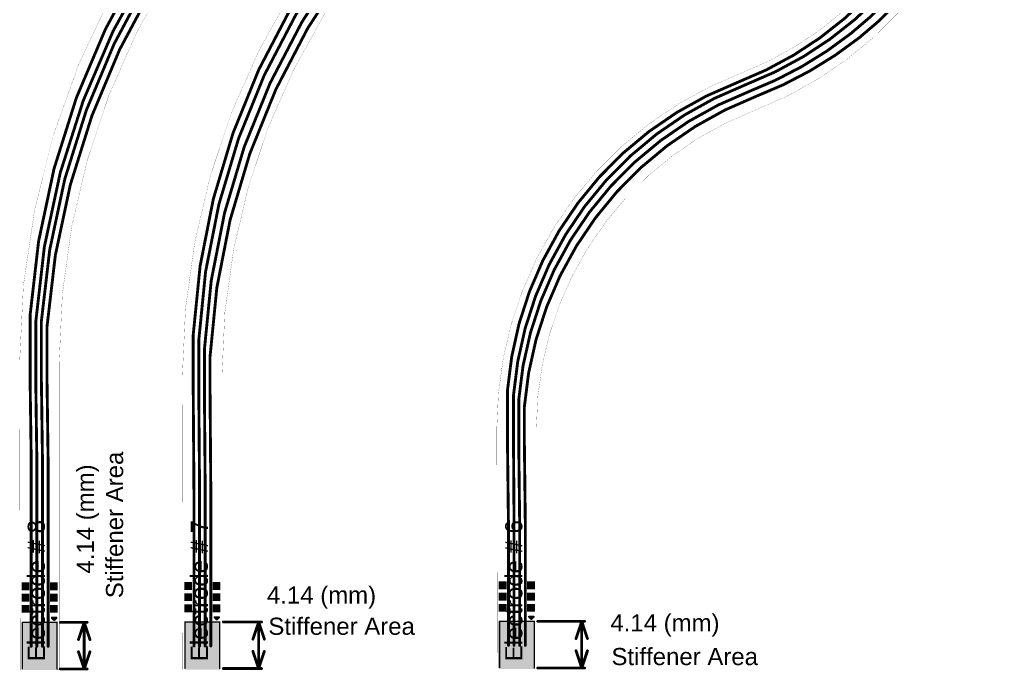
# Model space of a CAD drawing. Header units: millimetres. Extents: x 0 to 19.1, y 0 to 5.1.
# Drawn here: x -0.002 to 3.421, y -0.002 to 2.274 of the extents above; entities that cross this region are included whole.
import ezdxf

# ---------------------------------------------------------------- set-up
doc = ezdxf.new("R2010")
doc.units = ezdxf.units.MM
doc.header["$MEASUREMENT"] = 0
for name, color, linetype in [('BottomLayer', 5, 'Continuous'), ('BottomOverlay', 54, 'Continuous'), ('BottomPaste', 16, 'Continuous'), ('BottomSolder', 6, 'Continuous'), ('Mechanical1', 6, 'Continuous'), ('Mechanical2', 216, 'Continuous'), ('TopOverlay', 2, 'Continuous')]:
    doc.layers.add(name, color=color, linetype=linetype)
doc.styles.add('Arial', font='', dxfattribs={"height": 0.2})
doc.styles.get('Arial').set_extended_font_data('Arial')

# ---------------------------------------------------------------- blocks, each defined once
blk = doc.blocks.new('6_____R______P_____B_4')
at = {"layer": 'BottomLayer'}
for points in [[(-0.0433, -0.0787), (-0.0551, -0.0787), (-0.0551, 0.0787), (-0.0433, 0.0787)], [(-0.0236, -0.0787), (-0.0354, -0.0787), (-0.0354, 0.0787), (-0.0236, 0.0787)], [(-0.0039, -0.0787), (-0.0157, -0.0787), (-0.0157, 0.0787), (-0.0039, 0.0787)], [(0.0157, -0.0787), (0.0039, -0.0787), (0.0039, 0.0787), (0.0157, 0.0787)], [(0.0354, -0.0787), (0.0236, -0.0787), (0.0236, 0.0787), (0.0354, 0.0787)], [(0.0551, -0.0787), (0.0433, -0.0787), (0.0433, 0.0787), (0.0551, 0.0787)]]:
    blk.add_hatch(color=5, dxfattribs=at).paths.add_polyline_path(points)
at = {"layer": 'BottomPaste'}
for points in [[(-0.0433, -0.0787), (-0.0551, -0.0787), (-0.0551, 0.0787), (-0.0433, 0.0787)], [(-0.0236, -0.0787), (-0.0354, -0.0787), (-0.0354, 0.0787), (-0.0236, 0.0787)], [(-0.0039, -0.0787), (-0.0157, -0.0787), (-0.0157, 0.0787), (-0.0039, 0.0787)], [(0.0157, -0.0787), (0.0039, -0.0787), (0.0039, 0.0787), (0.0157, 0.0787)], [(0.0354, -0.0787), (0.0236, -0.0787), (0.0236, 0.0787), (0.0354, 0.0787)], [(0.0551, -0.0787), (0.0433, -0.0787), (0.0433, 0.0787), (0.0551, 0.0787)]]:
    blk.add_hatch(color=16, dxfattribs=at).paths.add_polyline_path(points)
at = {"layer": 'BottomSolder'}
for points in [[(-0.0393, -0.0827), (-0.0591, -0.0827), (-0.0591, 0.0827), (-0.0393, 0.0827)], [(-0.0196, -0.0827), (-0.0394, -0.0827), (-0.0394, 0.0827), (-0.0196, 0.0827)], [(0.0001, -0.0827), (-0.0197, -0.0827), (-0.0197, 0.0827), (0.0001, 0.0827)], [(0.0197, -0.0827), (-0.0001, -0.0827), (-0.0001, 0.0827), (0.0197, 0.0827)], [(0.0394, -0.0827), (0.0196, -0.0827), (0.0196, 0.0827), (0.0394, 0.0827)], [(0.0591, -0.0827), (0.0393, -0.0827), (0.0393, 0.0827), (0.0591, 0.0827)]]:
    blk.add_hatch(color=6, dxfattribs=at).paths.add_polyline_path(points)
at = {"layer": 'BottomOverlay'}
for points, const_width in [([(0.0432, 0.1), (0.0582, 0.1)], 0.00787), ([(0.0432, 0.1), (0.0502, 0.093)], 0.00787), ([(0.0512, 0.093), (0.0582, 0.1)], 0.00787), ([(-0.0608, 0.084), (0.0608, 0.084)], 0.005), ([(-0.0608, -0.078), (-0.0608, 0.084)], 0.005), ([(0.0608, -0.079), (0.0608, 0.084)], 0.005)]:
    blk.add_lwpolyline(points, dxfattribs=dict(at, const_width=const_width))
for points, const_width in [([(0.0412, 0.1, 1), (0.0452, 0.1, 1)], 0.00394), ([(0.0412, 0.1, 1), (0.0452, 0.1, 1)], 0.00394), ([(0.0562, 0.1, 1), (0.0602, 0.1, 1)], 0.00394), ([(0.0562, 0.1, 1), (0.0602, 0.1, 1)], 0.00394), ([(-0.062, 0.084, 1), (-0.0595, 0.084, 1)], 0.0025), ([(-0.062, 0.084, 1), (-0.0595, 0.084, 1)], 0.0025), ([(0.0482, 0.093, 1), (0.0522, 0.093, 1)], 0.00394), ([(0.0492, 0.093, 1), (0.0532, 0.093, 1)], 0.00394), ([(0.0595, 0.084, 1), (0.062, 0.084, 1)], 0.0025), ([(0.0595, 0.084, 1), (0.062, 0.084, 1)], 0.0025), ([(-0.062, -0.078, 1), (-0.0595, -0.078, 1)], 0.0025), ([(0.0595, -0.079, 1), (0.062, -0.079, 1)], 0.0025)]:
    blk.add_lwpolyline(points, format="xyb", close=True, dxfattribs=dict(at, const_width=const_width))
blk = doc.blocks.new('6_____R______P_____B_6')
at = {"layer": 'BottomLayer'}
for points in [[(-0.0433, -0.0787), (-0.0551, -0.0787), (-0.0551, 0.0787), (-0.0433, 0.0787)], [(-0.0236, -0.0787), (-0.0354, -0.0787), (-0.0354, 0.0787), (-0.0236, 0.0787)], [(-0.0039, -0.0787), (-0.0157, -0.0787), (-0.0157, 0.0787), (-0.0039, 0.0787)], [(0.0157, -0.0787), (0.0039, -0.0787), (0.0039, 0.0787), (0.0157, 0.0787)], [(0.0354, -0.0787), (0.0236, -0.0787), (0.0236, 0.0787), (0.0354, 0.0787)], [(0.0551, -0.0787), (0.0433, -0.0787), (0.0433, 0.0787), (0.0551, 0.0787)]]:
    blk.add_hatch(color=5, dxfattribs=at).paths.add_polyline_path(points)
at = {"layer": 'BottomPaste'}
for points in [[(-0.0433, -0.0787), (-0.0551, -0.0787), (-0.0551, 0.0787), (-0.0433, 0.0787)], [(-0.0236, -0.0787), (-0.0354, -0.0787), (-0.0354, 0.0787), (-0.0236, 0.0787)], [(-0.0039, -0.0787), (-0.0157, -0.0787), (-0.0157, 0.0787), (-0.0039, 0.0787)], [(0.0157, -0.0787), (0.0039, -0.0787), (0.0039, 0.0787), (0.0157, 0.0787)], [(0.0354, -0.0787), (0.0236, -0.0787), (0.0236, 0.0787), (0.0354, 0.0787)], [(0.0551, -0.0787), (0.0433, -0.0787), (0.0433, 0.0787), (0.0551, 0.0787)]]:
    blk.add_hatch(color=16, dxfattribs=at).paths.add_polyline_path(points)
at = {"layer": 'BottomSolder'}
for points in [[(-0.0393, -0.0827), (-0.0591, -0.0827), (-0.0591, 0.0827), (-0.0393, 0.0827)], [(-0.0196, -0.0827), (-0.0394, -0.0827), (-0.0394, 0.0827), (-0.0196, 0.0827)], [(0.0001, -0.0827), (-0.0197, -0.0827), (-0.0197, 0.0827), (0.0001, 0.0827)], [(0.0197, -0.0827), (-0.0001, -0.0827), (-0.0001, 0.0827), (0.0197, 0.0827)], [(0.0394, -0.0827), (0.0196, -0.0827), (0.0196, 0.0827), (0.0394, 0.0827)], [(0.0591, -0.0827), (0.0393, -0.0827), (0.0393, 0.0827), (0.0591, 0.0827)]]:
    blk.add_hatch(color=6, dxfattribs=at).paths.add_polyline_path(points)
at = {"layer": 'BottomOverlay'}
for points, const_width in [([(0.0432, 0.1), (0.0582, 0.1)], 0.00787), ([(0.0432, 0.1), (0.0502, 0.093)], 0.00787), ([(0.0512, 0.093), (0.0582, 0.1)], 0.00787), ([(-0.0608, 0.084), (0.0608, 0.084)], 0.005), ([(-0.0608, -0.078), (-0.0608, 0.084)], 0.005), ([(0.0608, -0.079), (0.0608, 0.084)], 0.005)]:
    blk.add_lwpolyline(points, dxfattribs=dict(at, const_width=const_width))
for points, const_width in [([(0.0412, 0.1, 1), (0.0452, 0.1, 1)], 0.00394), ([(0.0412, 0.1, 1), (0.0452, 0.1, 1)], 0.00394), ([(0.0562, 0.1, 1), (0.0602, 0.1, 1)], 0.00394), ([(0.0562, 0.1, 1), (0.0602, 0.1, 1)], 0.00394), ([(-0.062, 0.084, 1), (-0.0595, 0.084, 1)], 0.0025), ([(-0.062, 0.084, 1), (-0.0595, 0.084, 1)], 0.0025), ([(0.0482, 0.093, 1), (0.0522, 0.093, 1)], 0.00394), ([(0.0492, 0.093, 1), (0.0532, 0.093, 1)], 0.00394), ([(0.0595, 0.084, 1), (0.062, 0.084, 1)], 0.0025), ([(0.0595, 0.084, 1), (0.062, 0.084, 1)], 0.0025), ([(-0.062, -0.078, 1), (-0.0595, -0.078, 1)], 0.0025), ([(0.0595, -0.079, 1), (0.062, -0.079, 1)], 0.0025)]:
    blk.add_lwpolyline(points, format="xyb", close=True, dxfattribs=dict(at, const_width=const_width))
blk = doc.blocks.new('6_____R______P_____B_9')
at = {"layer": 'BottomLayer'}
for points in [[(-0.0433, -0.0787), (-0.0551, -0.0787), (-0.0551, 0.0787), (-0.0433, 0.0787)], [(-0.0236, -0.0787), (-0.0354, -0.0787), (-0.0354, 0.0787), (-0.0236, 0.0787)], [(-0.0039, -0.0787), (-0.0157, -0.0787), (-0.0157, 0.0787), (-0.0039, 0.0787)], [(0.0157, -0.0787), (0.0039, -0.0787), (0.0039, 0.0787), (0.0157, 0.0787)], [(0.0354, -0.0787), (0.0236, -0.0787), (0.0236, 0.0787), (0.0354, 0.0787)], [(0.0551, -0.0787), (0.0433, -0.0787), (0.0433, 0.0787), (0.0551, 0.0787)]]:
    blk.add_hatch(color=5, dxfattribs=at).paths.add_polyline_path(points)
at = {"layer": 'BottomPaste'}
for points in [[(-0.0433, -0.0787), (-0.0551, -0.0787), (-0.0551, 0.0787), (-0.0433, 0.0787)], [(-0.0236, -0.0787), (-0.0354, -0.0787), (-0.0354, 0.0787), (-0.0236, 0.0787)], [(-0.0039, -0.0787), (-0.0157, -0.0787), (-0.0157, 0.0787), (-0.0039, 0.0787)], [(0.0157, -0.0787), (0.0039, -0.0787), (0.0039, 0.0787), (0.0157, 0.0787)], [(0.0354, -0.0787), (0.0236, -0.0787), (0.0236, 0.0787), (0.0354, 0.0787)], [(0.0551, -0.0787), (0.0433, -0.0787), (0.0433, 0.0787), (0.0551, 0.0787)]]:
    blk.add_hatch(color=16, dxfattribs=at).paths.add_polyline_path(points)
at = {"layer": 'BottomSolder'}
for points in [[(-0.0393, -0.0827), (-0.0591, -0.0827), (-0.0591, 0.0827), (-0.0393, 0.0827)], [(-0.0196, -0.0827), (-0.0394, -0.0827), (-0.0394, 0.0827), (-0.0196, 0.0827)], [(0.0001, -0.0827), (-0.0197, -0.0827), (-0.0197, 0.0827), (0.0001, 0.0827)], [(0.0197, -0.0827), (-0.0001, -0.0827), (-0.0001, 0.0827), (0.0197, 0.0827)], [(0.0394, -0.0827), (0.0196, -0.0827), (0.0196, 0.0827), (0.0394, 0.0827)], [(0.0591, -0.0827), (0.0393, -0.0827), (0.0393, 0.0827), (0.0591, 0.0827)]]:
    blk.add_hatch(color=6, dxfattribs=at).paths.add_polyline_path(points)
at = {"layer": 'BottomOverlay'}
for points, const_width in [([(0.0432, 0.1), (0.0582, 0.1)], 0.00787), ([(0.0432, 0.1), (0.0502, 0.093)], 0.00787), ([(0.0512, 0.093), (0.0582, 0.1)], 0.00787), ([(-0.0608, 0.084), (0.0608, 0.084)], 0.005), ([(-0.0608, -0.078), (-0.0608, 0.084)], 0.005), ([(0.0608, -0.079), (0.0608, 0.084)], 0.005)]:
    blk.add_lwpolyline(points, dxfattribs=dict(at, const_width=const_width))
for points, const_width in [([(0.0412, 0.1, 1), (0.0452, 0.1, 1)], 0.00394), ([(0.0412, 0.1, 1), (0.0452, 0.1, 1)], 0.00394), ([(0.0562, 0.1, 1), (0.0602, 0.1, 1)], 0.00394), ([(0.0562, 0.1, 1), (0.0602, 0.1, 1)], 0.00394), ([(-0.062, 0.084, 1), (-0.0595, 0.084, 1)], 0.0025), ([(-0.062, 0.084, 1), (-0.0595, 0.084, 1)], 0.0025), ([(0.0482, 0.093, 1), (0.0522, 0.093, 1)], 0.00394), ([(0.0492, 0.093, 1), (0.0532, 0.093, 1)], 0.00394), ([(0.0595, 0.084, 1), (0.062, 0.084, 1)], 0.0025), ([(0.0595, 0.084, 1), (0.062, 0.084, 1)], 0.0025), ([(-0.062, -0.078, 1), (-0.0595, -0.078, 1)], 0.0025), ([(0.0595, -0.079, 1), (0.062, -0.079, 1)], 0.0025)]:
    blk.add_lwpolyline(points, format="xyb", close=True, dxfattribs=dict(at, const_width=const_width))

msp = doc.modelspace()

# ---------------------------------------------------------------- hatches: boundary and pattern name
at = {"layer": 'BottomLayer'}
for points in [[(0.0089, 0.2826), (0.0089, 0.3023), (0.0285, 0.3023), (0.0285, 0.2826)], [(0.1275, 0.3023), (0.1275, 0.2826), (0.1079, 0.2826), (0.1079, 0.3023)], [(0.5778, 0.2842), (0.5778, 0.3038), (0.5975, 0.3038), (0.5975, 0.2842)], [(0.6965, 0.3038), (0.6965, 0.2842), (0.6768, 0.2842), (0.6768, 0.3038)], [(1.6777, 0.2862), (1.6777, 0.3058), (1.6974, 0.3058), (1.6974, 0.2862)], [(1.7964, 0.3058), (1.7964, 0.2862), (1.7767, 0.2862), (1.7767, 0.3058)], [(0.0285, 0.263), (0.0285, 0.2433), (0.0089, 0.2433), (0.0089, 0.263)], [(0.1275, 0.263), (0.1275, 0.2433), (0.1079, 0.2433), (0.1079, 0.263)], [(0.5975, 0.2645), (0.5975, 0.2448), (0.5778, 0.2448), (0.5778, 0.2645)], [(0.6965, 0.2645), (0.6965, 0.2448), (0.6768, 0.2448), (0.6768, 0.2645)], [(1.6974, 0.2665), (1.6974, 0.2468), (1.6777, 0.2468), (1.6777, 0.2665)], [(1.7964, 0.2665), (1.7964, 0.2468), (1.7767, 0.2468), (1.7767, 0.2665)], [(0.0285, 0.2236), (0.0285, 0.2039), (0.0089, 0.2039), (0.0089, 0.2236)], [(0.1275, 0.2236), (0.1275, 0.2039), (0.1079, 0.2039), (0.1079, 0.2236)], [(0.5975, 0.2251), (0.5975, 0.2054), (0.5778, 0.2054), (0.5778, 0.2251)], [(0.6965, 0.2251), (0.6965, 0.2054), (0.6768, 0.2054), (0.6768, 0.2251)], [(1.6974, 0.2271), (1.6974, 0.2074), (1.6777, 0.2074), (1.6777, 0.2271)], [(1.7964, 0.2271), (1.7964, 0.2074), (1.7767, 0.2074), (1.7767, 0.2271)]]:
    msp.add_hatch(color=5, dxfattribs=at).paths.add_polyline_path(points)
at = {"layer": 'BottomPaste'}
for points in [[(0.0089, 0.2826), (0.0089, 0.3023), (0.0285, 0.3023), (0.0285, 0.2826)], [(0.1275, 0.3023), (0.1275, 0.2826), (0.1079, 0.2826), (0.1079, 0.3023)], [(0.5778, 0.2842), (0.5778, 0.3038), (0.5975, 0.3038), (0.5975, 0.2842)], [(0.6965, 0.3038), (0.6965, 0.2842), (0.6768, 0.2842), (0.6768, 0.3038)], [(1.6777, 0.2862), (1.6777, 0.3058), (1.6974, 0.3058), (1.6974, 0.2862)], [(1.7964, 0.3058), (1.7964, 0.2862), (1.7767, 0.2862), (1.7767, 0.3058)], [(0.0285, 0.263), (0.0285, 0.2433), (0.0089, 0.2433), (0.0089, 0.263)], [(0.1275, 0.263), (0.1275, 0.2433), (0.1079, 0.2433), (0.1079, 0.263)], [(0.5975, 0.2645), (0.5975, 0.2448), (0.5778, 0.2448), (0.5778, 0.2645)], [(0.6965, 0.2645), (0.6965, 0.2448), (0.6768, 0.2448), (0.6768, 0.2645)], [(1.6974, 0.2665), (1.6974, 0.2468), (1.6777, 0.2468), (1.6777, 0.2665)], [(1.7964, 0.2665), (1.7964, 0.2468), (1.7767, 0.2468), (1.7767, 0.2665)], [(0.0285, 0.2236), (0.0285, 0.2039), (0.0089, 0.2039), (0.0089, 0.2236)], [(0.1275, 0.2236), (0.1275, 0.2039), (0.1079, 0.2039), (0.1079, 0.2236)], [(0.5975, 0.2251), (0.5975, 0.2054), (0.5778, 0.2054), (0.5778, 0.2251)], [(0.6965, 0.2251), (0.6965, 0.2054), (0.6768, 0.2054), (0.6768, 0.2251)], [(1.6974, 0.2271), (1.6974, 0.2074), (1.6777, 0.2074), (1.6777, 0.2271)], [(1.7964, 0.2271), (1.7964, 0.2074), (1.7767, 0.2074), (1.7767, 0.2271)]]:
    msp.add_hatch(color=16, dxfattribs=at).paths.add_polyline_path(points)
at = {"layer": 'BottomSolder'}
for points in [[(1.6737, 0.2822), (1.6737, 0.3098), (1.7014, 0.3098), (1.7014, 0.2822)], [(1.8004, 0.3098), (1.8004, 0.2822), (1.7727, 0.2822), (1.7727, 0.3098)], [(0.0049, 0.2786), (0.0049, 0.3063), (0.0325, 0.3063), (0.0325, 0.2786)], [(0.1315, 0.3063), (0.1315, 0.2786), (0.1039, 0.2786), (0.1039, 0.3063)], [(0.5738, 0.2802), (0.5738, 0.3078), (0.6015, 0.3078), (0.6015, 0.2802)], [(0.7005, 0.3078), (0.7005, 0.2802), (0.6728, 0.2802), (0.6728, 0.3078)], [(0.0325, 0.267), (0.0325, 0.2393), (0.0049, 0.2393), (0.0049, 0.267)], [(0.1315, 0.267), (0.1315, 0.2393), (0.1039, 0.2393), (0.1039, 0.267)], [(0.6015, 0.2685), (0.6015, 0.2408), (0.5738, 0.2408), (0.5738, 0.2685)], [(0.7005, 0.2685), (0.7005, 0.2408), (0.6728, 0.2408), (0.6728, 0.2685)], [(1.7014, 0.2705), (1.7014, 0.2428), (1.6737, 0.2428), (1.6737, 0.2705)], [(1.8004, 0.2705), (1.8004, 0.2428), (1.7727, 0.2428), (1.7727, 0.2705)], [(0.0325, 0.2276), (0.0325, 0.1999), (0.0049, 0.1999), (0.0049, 0.2276)], [(0.1315, 0.2276), (0.1315, 0.1999), (0.1039, 0.1999), (0.1039, 0.2276)], [(0.6015, 0.2291), (0.6015, 0.2014), (0.5738, 0.2014), (0.5738, 0.2291)], [(0.7005, 0.2291), (0.7005, 0.2014), (0.6728, 0.2014), (0.6728, 0.2291)], [(1.7014, 0.2311), (1.7014, 0.2034), (1.6737, 0.2034), (1.6737, 0.2311)], [(1.8004, 0.2311), (1.8004, 0.2034), (1.7727, 0.2034), (1.7727, 0.2311)]]:
    msp.add_hatch(color=6, dxfattribs=at).paths.add_polyline_path(points)

# ---------------------------------------------------------------- linework, layer by layer
at = {"layer": 'BottomLayer', "const_width": 0.01}
for points in [[(0.0347, 1.2406, -0.373742), (2.554, 3.777)], [(0.0544, 1.2164, -0.354424), (2.3837, 3.7339)], [(0.0741, 1.2197, -0.364729), (2.4953, 3.7186)], [(0.0938, 1.2001, -0.365899), (2.5171, 3.695)], [(0.6053, 1.1728, -0.401549), (3.1366, 3.5571)], [(0.6247, 1.154, -0.401556), (3.1543, 3.5368)], [(0.6444, 1.1215, -0.401733), (3.1871, 3.518)], [(0.6641, 1.0964, -0.401882), (3.2119, 3.499)], [(3.1025, 2.5223, -0.151744), (2.5084, 2.0544)], [(3.1428, 2.5233, -0.151676), (2.5377, 2.0467)], [(3.1576, 2.4954, -0.075345), (2.9033, 2.224)], [(3.1714, 2.4636, -0.075359), (2.9347, 2.2109)], [(2.9033, 2.224, -0.075486), (2.5492, 2.0227)], [(2.9347, 2.2109, -0.075518), (2.5741, 2.0059)], [(1.7044, 0.9789, -0.289237), (2.5084, 2.0544)], [(1.7253, 0.9605, -0.289105), (2.5377, 2.0467)], [(1.7438, 0.9456, -0.289165), (2.5492, 2.0227)], [(1.7635, 0.9215, -0.289215), (2.5741, 2.0059)], [(0.0938, 1.1995, -0.015801), (0.0938, 1.2001)], [(0.6053, 1.1722, -0.012983), (0.6053, 1.1728)], [(0.6247, 1.1536, -0.010009), (0.6247, 1.154)], [(0.6444, 1.1211, -0.009706), (0.6444, 1.1215)], [(0.6641, 1.096, -0.01073), (0.6641, 1.0964)]]:
    msp.add_lwpolyline(points, format="xyb", dxfattribs=at)
at = {"layer": 'BottomLayer', "const_width": 0.005}
for points in [[(2.9008, 2.224, 1), (2.9058, 2.224, 1)], [(2.9008, 2.224, 1), (2.9058, 2.224, 1)], [(2.9322, 2.2109, 1), (2.9372, 2.2109, 1)], [(2.9322, 2.2109, 1), (2.9372, 2.2109, 1)], [(2.5059, 2.0544, 1), (2.5109, 2.0544, 1)], [(2.5059, 2.0544, 1), (2.5109, 2.0544, 1)], [(2.5059, 2.0544, 1), (2.5109, 2.0544, 1)], [(2.5059, 2.0544, 1), (2.5109, 2.0544, 1)], [(2.5352, 2.0467, 1), (2.5402, 2.0467, 1)], [(2.5352, 2.0467, 1), (2.5402, 2.0467, 1)], [(2.5467, 2.0227, 1), (2.5517, 2.0227, 1)], [(2.5467, 2.0227, 1), (2.5517, 2.0227, 1)], [(2.5716, 2.0059, 1), (2.5766, 2.0059, 1)], [(2.5716, 2.0059, 1), (2.5766, 2.0059, 1)], [(0.0322, 1.2406, 1), (0.0372, 1.2406, 1)], [(0.0322, 1.2406, 1), (0.0372, 1.2406, 1)], [(0.0519, 1.2164, 1), (0.0569, 1.2164, 1)], [(0.0519, 1.2164, 1), (0.0569, 1.2164, 1)], [(0.0716, 1.2197, 1), (0.0766, 1.2197, 1)], [(0.0716, 1.2197, 1), (0.0766, 1.2197, 1)], [(0.0716, 1.2193, 1), (0.0766, 1.2193, 1)], [(0.0716, 1.2193, 1), (0.0766, 1.2193, 1)], [(0.0913, 1.2001, 1), (0.0963, 1.2001, 1)], [(0.0913, 1.2001, 1), (0.0963, 1.2001, 1)], [(0.0913, 1.1995, 1), (0.0963, 1.1995, 1)], [(0.0913, 1.1995, 1), (0.0963, 1.1995, 1)], [(0.0913, 1.1994, 1), (0.0963, 1.1994, 1)], [(0.0913, 1.1994, 1), (0.0963, 1.1994, 1)], [(0.6028, 1.1728, 1), (0.6078, 1.1728, 1)], [(0.6028, 1.1728, 1), (0.6078, 1.1728, 1)], [(0.6028, 1.1722, 1), (0.6078, 1.1722, 1)], [(0.6028, 1.1722, 1), (0.6078, 1.1722, 1)], [(0.6028, 1.1722, 1), (0.6078, 1.1722, 1)], [(0.6028, 1.1722, 1), (0.6078, 1.1722, 1)], [(0.6222, 1.154, 1), (0.6272, 1.154, 1)], [(0.6222, 1.154, 1), (0.6272, 1.154, 1)], [(0.6222, 1.154, 1), (0.6272, 1.154, 1)], [(0.6222, 1.154, 1), (0.6272, 1.154, 1)], [(0.6222, 1.1536, 1), (0.6272, 1.1536, 1)], [(0.6222, 1.1536, 1), (0.6272, 1.1536, 1)], [(0.6419, 1.1215, 1), (0.6469, 1.1215, 1)], [(0.6419, 1.1215, 1), (0.6469, 1.1215, 1)], [(0.6419, 1.1215, 1), (0.6469, 1.1215, 1)], [(0.6419, 1.1215, 1), (0.6469, 1.1215, 1)], [(0.6419, 1.1211, 1), (0.6469, 1.1211, 1)], [(0.6419, 1.1211, 1), (0.6469, 1.1211, 1)], [(0.6616, 1.0964, 1), (0.6666, 1.0964, 1)], [(0.6616, 1.0964, 1), (0.6666, 1.0964, 1)], [(0.6616, 1.096, 1), (0.6666, 1.096, 1)], [(0.6616, 1.096, 1), (0.6666, 1.096, 1)], [(0.0322, 1.013, 1), (0.0372, 1.013, 1)], [(0.0322, 1.013, 1), (0.0372, 1.013, 1)], [(0.0519, 1.015, 1), (0.0569, 1.015, 1)], [(0.0519, 1.015, 1), (0.0569, 1.015, 1)], [(0.0716, 1.015, 1), (0.0766, 1.015, 1)], [(0.0716, 1.015, 1), (0.0766, 1.015, 1)], [(0.0913, 1.015, 1), (0.0963, 1.015, 1)], [(0.0913, 1.015, 1), (0.0963, 1.015, 1)], [(0.6028, 0.9672, 1), (0.6078, 0.9672, 1)], [(0.6028, 0.9672, 1), (0.6078, 0.9672, 1)], [(0.6222, 0.967, 1), (0.6272, 0.967, 1)], [(0.6222, 0.967, 1), (0.6272, 0.967, 1)], [(0.6419, 0.967, 1), (0.6469, 0.967, 1)], [(0.6419, 0.967, 1), (0.6469, 0.967, 1)], [(0.6616, 0.967, 1), (0.6666, 0.967, 1)], [(0.6616, 0.967, 1), (0.6666, 0.967, 1)], [(1.7019, 0.9789, 1), (1.7069, 0.9789, 1)], [(1.7019, 0.9789, 1), (1.7069, 0.9789, 1)], [(1.7228, 0.9605, 1), (1.7278, 0.9605, 1)], [(1.7229, 0.96, 1), (1.7279, 0.96, 1)], [(1.7413, 0.9456, 1), (1.7463, 0.9456, 1)], [(1.7413, 0.9456, 1), (1.7463, 0.9456, 1)], [(1.761, 0.9215, 1), (1.766, 0.9215, 1)], [(1.761, 0.9215, 1), (1.766, 0.9215, 1)], [(1.7019, 0.785, 1), (1.7069, 0.785, 1)], [(1.7019, 0.785, 1), (1.7069, 0.785, 1)], [(1.7229, 0.785, 1), (1.7279, 0.785, 1)], [(1.7229, 0.785, 1), (1.7279, 0.785, 1)], [(1.7413, 0.785, 1), (1.7463, 0.785, 1)], [(1.7413, 0.785, 1), (1.7463, 0.785, 1)], [(1.761, 0.785, 1), (1.766, 0.785, 1)], [(1.761, 0.785, 1), (1.766, 0.785, 1)], [(0.0362, 0.726, 1), (0.0412, 0.726, 1)], [(0.0362, 0.726, 1), (0.0412, 0.726, 1)], [(0.0559, 0.726, 1), (0.0609, 0.726, 1)], [(0.0559, 0.726, 1), (0.0609, 0.726, 1)], [(0.0756, 0.726, 1), (0.0806, 0.726, 1)], [(0.0756, 0.726, 1), (0.0806, 0.726, 1)], [(0.0953, 0.726, 1), (0.1003, 0.726, 1)], [(0.0953, 0.726, 1), (0.1003, 0.726, 1)], [(0.6052, 0.628, 1), (0.6102, 0.628, 1)], [(0.6052, 0.628, 1), (0.6102, 0.628, 1)], [(0.6249, 0.628, 1), (0.6299, 0.628, 1)], [(0.6249, 0.628, 1), (0.6299, 0.628, 1)], [(0.6446, 0.628, 1), (0.6496, 0.628, 1)], [(0.6446, 0.628, 1), (0.6496, 0.628, 1)], [(0.6642, 0.628, 1), (0.6692, 0.628, 1)], [(0.6642, 0.628, 1), (0.6692, 0.628, 1)], [(1.7051, 0.519, 1), (1.7101, 0.519, 1)], [(1.7051, 0.519, 1), (1.7101, 0.519, 1)], [(1.7248, 0.519, 1), (1.7298, 0.519, 1)], [(1.7248, 0.519, 1), (1.7298, 0.519, 1)], [(1.7444, 0.519, 1), (1.7494, 0.519, 1)], [(1.7444, 0.519, 1), (1.7494, 0.519, 1)], [(1.7641, 0.519, 1), (1.7691, 0.519, 1)], [(1.7641, 0.519, 1), (1.7691, 0.519, 1)], [(0.0362, 0.0825, 1), (0.0412, 0.0825, 1)], [(0.0559, 0.0825, 1), (0.0609, 0.0825, 1)], [(0.0756, 0.0825, 1), (0.0806, 0.0825, 1)], [(0.0953, 0.0825, 1), (0.1003, 0.0825, 1)], [(0.6052, 0.084, 1), (0.6102, 0.084, 1)], [(0.6249, 0.084, 1), (0.6299, 0.084, 1)], [(0.6446, 0.084, 1), (0.6496, 0.084, 1)], [(0.6642, 0.084, 1), (0.6692, 0.084, 1)], [(1.7051, 0.086, 1), (1.7101, 0.086, 1)], [(1.7248, 0.086, 1), (1.7298, 0.086, 1)], [(1.7444, 0.086, 1), (1.7494, 0.086, 1)], [(1.7641, 0.086, 1), (1.7691, 0.086, 1)]]:
    msp.add_lwpolyline(points, format="xyb", close=True, dxfattribs=at)
at = {"layer": 'BottomLayer', "const_width": 0.01}
for points in [[(2.5084, 2.0544), (2.5084, 2.0544)], [(0.0347, 1.013), (0.0347, 1.2406)], [(0.0544, 1.2164), (0.0544, 1.015)], [(0.0741, 1.2197), (0.0741, 1.2193)], [(0.0741, 1.015), (0.0741, 1.2193)], [(0.0938, 1.1995), (0.0938, 1.1994)], [(0.0938, 1.015), (0.0938, 1.1994)], [(0.6053, 1.1722), (0.6053, 1.1722)], [(0.6053, 0.9672), (0.6053, 1.1722)], [(0.6247, 1.154), (0.6247, 1.154)], [(0.6247, 0.967), (0.6247, 1.1536)], [(0.6444, 1.1215), (0.6444, 1.1215)], [(0.6444, 0.967), (0.6444, 1.1211)], [(0.6641, 0.967), (0.6641, 1.096)], [(0.0347, 1.013), (0.0387, 0.726)], [(0.0544, 1.015), (0.0584, 0.726)], [(0.0741, 1.015), (0.0781, 0.726)], [(0.0938, 1.015), (0.0978, 0.726)], [(0.6053, 0.9672), (0.6077, 0.628)], [(0.6247, 0.967), (0.6274, 0.628)], [(0.6444, 0.967), (0.6471, 0.628)], [(0.6641, 0.967), (0.6667, 0.628)], [(1.7044, 0.785), (1.7044, 0.9789)], [(1.7254, 0.96), (1.7254, 0.785)], [(1.7438, 0.785), (1.7438, 0.9456)], [(1.7635, 0.785), (1.7635, 0.9215)], [(1.7044, 0.785), (1.7076, 0.519)], [(1.7254, 0.785), (1.7273, 0.519)], [(1.7438, 0.785), (1.7469, 0.519)], [(1.7635, 0.785), (1.7666, 0.519)], [(0.0387, 0.0825), (0.0387, 0.726)], [(0.0584, 0.0825), (0.0584, 0.726)], [(0.0781, 0.0825), (0.0781, 0.726)], [(0.0978, 0.0825), (0.0978, 0.726)], [(0.6077, 0.084), (0.6077, 0.628)], [(0.6274, 0.084), (0.6274, 0.628)], [(0.6471, 0.084), (0.6471, 0.628)], [(0.6667, 0.084), (0.6667, 0.628)], [(1.7076, 0.086), (1.7076, 0.519)], [(1.7273, 0.086), (1.7273, 0.519)], [(1.7469, 0.086), (1.7469, 0.519)], [(1.7666, 0.086), (1.7666, 0.519)]]:
    msp.add_lwpolyline(points, dxfattribs=at)
at = {"layer": 'Mechanical1', "const_width": 0.01}
for points in [[(0.1415, 0.1665), (0.234, 0.1665)], [(0.204, 0.1065), (0.224, 0.1665)], [(0.224, 0.1665), (0.244, 0.1065)], [(0.224, 0.085), (0.224, 0.1665)], [(0.7105, 0.168), (0.844, 0.168)], [(0.814, 0.108), (0.834, 0.168)], [(0.834, 0.168), (0.854, 0.108)], [(0.834, 0.0865), (0.834, 0.168)], [(1.8104, 0.17), (1.974, 0.17)], [(1.944, 0.11), (1.964, 0.17)], [(1.964, 0.17), (1.984, 0.11)], [(1.964, 0.0885), (1.964, 0.17)], [(0.204, 0.0635), (0.224, 0.0035)], [(0.224, 0.0035), (0.224, 0.085)], [(0.224, 0.0035), (0.244, 0.0635)], [(0.814, 0.065), (0.834, 0.005)], [(0.834, 0.005), (0.834, 0.0865)], [(0.834, 0.005), (0.854, 0.065)], [(1.944, 0.067), (1.964, 0.007)], [(1.964, 0.007), (1.964, 0.0885)], [(1.964, 0.007), (1.984, 0.067)], [(0.1415, 0.0035), (0.234, 0.0035)], [(0.7105, 0.005), (0.844, 0.005)], [(1.8104, 0.007), (1.974, 0.007)]]:
    msp.add_lwpolyline(points, dxfattribs=at)
at = {"layer": 'Mechanical1', "const_width": 0.005}
for points in [[(0.139, 0.1665, 1), (0.144, 0.1665, 1)], [(0.2215, 0.1665, 1), (0.2265, 0.1665, 1)], [(0.2215, 0.1665, 1), (0.2265, 0.1665, 1)], [(0.2215, 0.1665, 1), (0.2265, 0.1665, 1)], [(0.2315, 0.1665, 1), (0.2365, 0.1665, 1)], [(0.708, 0.168, 1), (0.713, 0.168, 1)], [(0.8315, 0.168, 1), (0.8365, 0.168, 1)], [(0.8315, 0.168, 1), (0.8365, 0.168, 1)], [(0.8315, 0.168, 1), (0.8365, 0.168, 1)], [(0.8415, 0.168, 1), (0.8465, 0.168, 1)], [(1.8079, 0.17, 1), (1.8129, 0.17, 1)], [(1.9615, 0.17, 1), (1.9665, 0.17, 1)], [(1.9615, 0.17, 1), (1.9665, 0.17, 1)], [(1.9615, 0.17, 1), (1.9665, 0.17, 1)], [(1.9715, 0.17, 1), (1.9765, 0.17, 1)], [(0.2015, 0.1065, 1), (0.2065, 0.1065, 1)], [(0.2415, 0.1065, 1), (0.2465, 0.1065, 1)], [(0.8115, 0.108, 1), (0.8165, 0.108, 1)], [(0.8515, 0.108, 1), (0.8565, 0.108, 1)], [(1.9415, 0.11, 1), (1.9465, 0.11, 1)], [(1.9815, 0.11, 1), (1.9865, 0.11, 1)], [(0.2015, 0.0635, 1), (0.2065, 0.0635, 1)], [(0.2215, 0.085, 1), (0.2265, 0.085, 1)], [(0.2215, 0.085, 1), (0.2265, 0.085, 1)], [(0.2415, 0.0635, 1), (0.2465, 0.0635, 1)], [(0.8115, 0.065, 1), (0.8165, 0.065, 1)], [(0.8315, 0.0865, 1), (0.8365, 0.0865, 1)], [(0.8315, 0.0865, 1), (0.8365, 0.0865, 1)], [(0.8515, 0.065, 1), (0.8565, 0.065, 1)], [(1.9415, 0.067, 1), (1.9465, 0.067, 1)], [(1.9615, 0.0885, 1), (1.9665, 0.0885, 1)], [(1.9615, 0.0885, 1), (1.9665, 0.0885, 1)], [(1.9815, 0.067, 1), (1.9865, 0.067, 1)], [(0.139, 0.0035, 1), (0.144, 0.0035, 1)], [(0.2215, 0.0035, 1), (0.2265, 0.0035, 1)], [(0.2215, 0.0035, 1), (0.2265, 0.0035, 1)], [(0.2215, 0.0035, 1), (0.2265, 0.0035, 1)], [(0.2315, 0.0035, 1), (0.2365, 0.0035, 1)], [(0.708, 0.005, 1), (0.713, 0.005, 1)], [(0.8315, 0.005, 1), (0.8365, 0.005, 1)], [(0.8315, 0.005, 1), (0.8365, 0.005, 1)], [(0.8315, 0.005, 1), (0.8365, 0.005, 1)], [(0.8415, 0.005, 1), (0.8465, 0.005, 1)], [(1.8079, 0.007, 1), (1.8129, 0.007, 1)], [(1.9615, 0.007, 1), (1.9665, 0.007, 1)], [(1.9615, 0.007, 1), (1.9665, 0.007, 1)], [(1.9615, 0.007, 1), (1.9665, 0.007, 1)], [(1.9715, 0.007, 1), (1.9765, 0.007, 1)]]:
    msp.add_lwpolyline(points, format="xyb", close=True, dxfattribs=at)
at = {"layer": 'Mechanical2', "const_width": 0.0005}
for points in [[(-0.0019, 1.0769, -0.414213), (2.7241, 3.8028)], [(0.1365, 1.0769, -0.414226), (2.7241, 3.6645)], [(0.5673, 1.0279, -0.414215), (3.1178, 3.5784)], [(0.7056, 1.0279, -0.414223), (3.1178, 3.4401)], [(3.2828, 3.1963, -0.310655), (2.5194, 2.0861)], [(3.4212, 3.1963, -0.310673), (2.5689, 1.9569)], [(1.6671, 0.8468, -0.310673), (2.5194, 2.0861)], [(1.8054, 0.8468, -0.310655), (2.5689, 1.9569)]]:
    msp.add_lwpolyline(points, format="xyb", dxfattribs=at)
at = {"layer": 'Mechanical2', "const_width": 0.00025}
for points in [[(2.5193, 2.0861, 1), (2.5195, 2.0861, 1)], [(2.5193, 2.0861, 1), (2.5195, 2.0861, 1)], [(2.5687, 1.9569, 1), (2.569, 1.9569, 1)], [(2.5687, 1.9569, 1), (2.569, 1.9569, 1)], [(-0.002, 1.0769, 1), (-0.0018, 1.0769, 1)], [(-0.002, 1.0769, 1), (-0.0018, 1.0769, 1)], [(0.1363, 1.0769, 1), (0.1366, 1.0769, 1)], [(0.1363, 1.0769, 1), (0.1366, 1.0769, 1)], [(0.5672, 1.0279, 1), (0.5674, 1.0279, 1)], [(0.5672, 1.0279, 1), (0.5674, 1.0279, 1)], [(0.7055, 1.0279, 1), (0.7057, 1.0279, 1)], [(0.7055, 1.0279, 1), (0.7057, 1.0279, 1)], [(1.667, 0.8468, 1), (1.6672, 0.8468, 1)], [(1.667, 0.8468, 1), (1.6672, 0.8468, 1)], [(1.8053, 0.8468, 1), (1.8055, 0.8468, 1)], [(1.8053, 0.8468, 1), (1.8055, 0.8468, 1)], [(-0.0001, 0, 1), (0.0001, 0, 1)], [(-0.0001, 0, 1), (0.0001, 0, 1)], [(0.1363, 0.0003, 1), (0.1366, 0.0003, 1)], [(0.1363, 0.0003, 1), (0.1366, 0.0003, 1)], [(0.5687, 0.0011, 1), (0.569, 0.0011, 1)], [(0.5687, 0.0011, 1), (0.569, 0.0011, 1)], [(0.7055, 0.0014, 1), (0.7057, 0.0014, 1)], [(0.7055, 0.0014, 1), (0.7057, 0.0014, 1)], [(1.6684, 0.0033, 1), (1.6687, 0.0033, 1)], [(1.6684, 0.0033, 1), (1.6687, 0.0033, 1)], [(1.8053, 0.0036, 1), (1.8055, 0.0036, 1)], [(1.8053, 0.0036, 1), (1.8055, 0.0036, 1)]]:
    msp.add_lwpolyline(points, format="xyb", close=True, dxfattribs=at)
at = {"layer": 'Mechanical2', "const_width": 0.0005}
for points in [[(-0.0019, 1.0769), (0, 0)], [(0.1365, 0.0003), (0.1365, 1.0769)], [(0.5673, 1.0279), (0.5688, 0.0011)], [(0.7056, 0.0014), (0.7056, 1.0279)], [(1.6671, 0.8468), (1.6686, 0.0033)], [(1.8054, 0.0036), (1.8054, 0.8468)], [(0, 0), (0.1365, 0.0003)], [(0.5688, 0.0011), (0.7056, 0.0014)], [(1.6686, 0.0033), (1.8054, 0.0036)]]:
    msp.add_lwpolyline(points, dxfattribs=at)

# ---------------------------------------------------------------- block references
for name, p in [('6_____R______P_____B_9', (0.0682, 0.0825)), ('6_____R______P_____B_6', (0.6372, 0.084)), ('6_____R______P_____B_4', (1.7371, 0.086))]:
    msp.add_blockref(name, p)

# ---------------------------------------------------------------- texts
at = {"layer": 'Mechanical1', "style": 'Arial'}
for s, rotation, p in [('Stiffener Area', 90, (0.36, 0.251)), ('4.14 (mm)', 90, (0.258, 0.337)), ('4.14 (mm)', 360, (0.863, 0.232)), ('Stiffener Area', 360, (0.868, 0.123)), ('4.14 (mm)', 360, (2.064, 0.135)), ('Stiffener Area', 360, (2.068, 0.017))]:
    msp.add_text(s, height=0.06, rotation=rotation, dxfattribs=at).set_placement(p)
at = {"layer": 'TopOverlay', "style": 'Arial'}
for s, p in [('Electrode # 8', (0.0863, 0.0307)), ('Electrode # 7', (0.6563, 0.0307)), ('Electrode # 6', (1.7563, 0.0302))]:
    msp.add_text(s, height=0.06, rotation=90, dxfattribs=at).set_placement(p)

doc.saveas('drawing.dxf')
